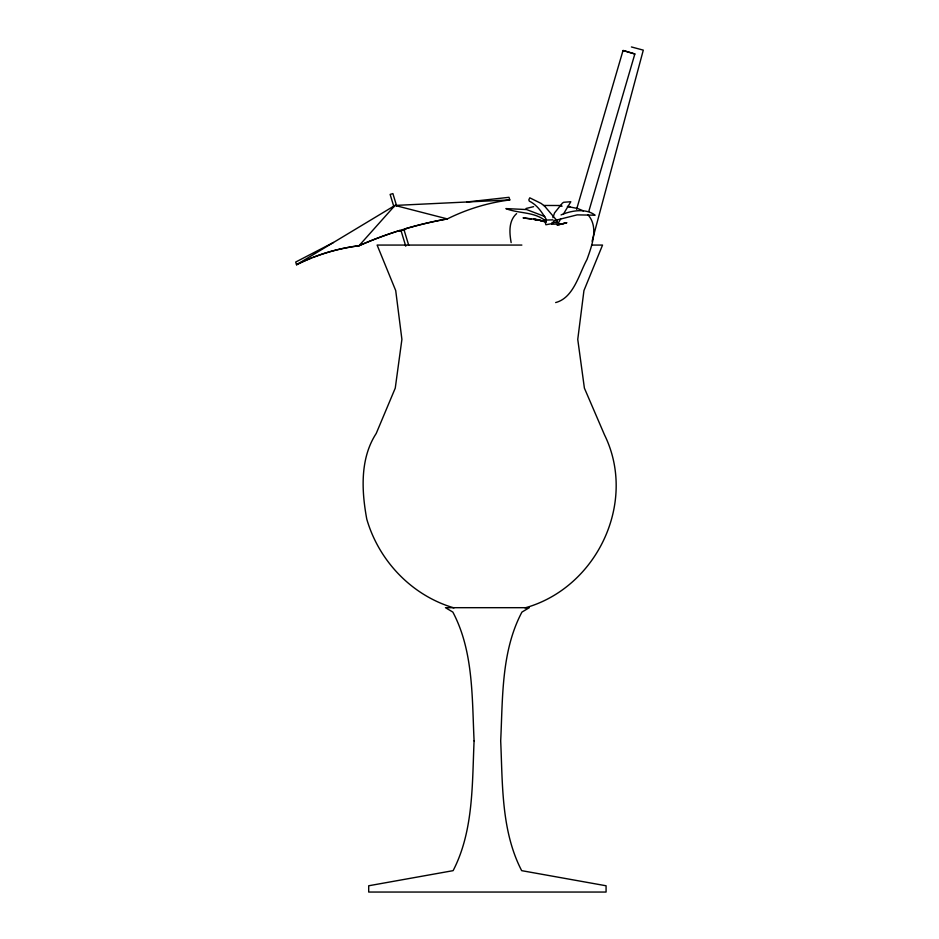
<?xml version="1.0" encoding="UTF-8"?>
<svg xmlns="http://www.w3.org/2000/svg" width="939" height="939" viewBox="0 0 939 939"><rect width="100%" height="100%" fill="white"/><g stroke="black" fill="none" stroke-linecap="round" stroke-linejoin="round"><path stroke-width="1.41" d="M592.098 241.194L643.297 50.131L631.407 46.95M576.605 209.28L623.026 50.53L623.836 50.624L634.846 53.981L588.823 211.322M552.918 217.695L554.562 212.907L562.402 203.129L563.67 202.284L570.83 201.721L563.283 214.315M560.7 218.857L558.599 222.625L555.536 222.167M516.603 213.623C508.445 220.888 509.372 232.86 511.156 242.591M333.451 242.497L295.703 262.04L296.524 264.739A391.375 276.747 73.1 0 1 358.991 245.748L394.99 205.43L509.795 199.937L509.008 197.319L466.742 202.002M561.053 214.925C571.065 210.582 585.807 207.942 595.115 215.207L577.168 214.867L555.524 220.313M525.018 607.897C596.828 587.931 637.675 502.212 604.47 434.792L584.398 388.124L577.755 339.39L583.941 290.597L602.545 245.067L591.664 245.067M399.404 231.276L405.683 229.362M559.503 224.55L566.675 222.778L557.25 225.008L566.675 222.778M526.028 208.481L533.575 206.662M552.918 219.855L544.35 220.125L546.205 221.475C534.948 211.416 518.903 213.857 505.875 208.587L526.568 209.55L544.831 216.569M555.653 302.569C573.764 297.816 579.011 273.965 586.992 259.504C591.816 245.842 599.105 226.98 587.814 214.62M562.32 223.822L551.803 224.233M634.846 53.981L623.026 50.53M552.073 222.379L556.944 222.508L557.085 220.125L556.052 219.738L553.834 220.829L553.658 222.707L551.087 223.787L545.876 224.761L544.679 220.043M543.716 205.465L561.229 205.512M521.861 245.067L377.114 245.067L395.718 290.597L401.904 339.39L395.26 388.124L376.222 433.466C359.883 458.502 361.538 490.897 366.785 519.173C378.922 561.029 411.904 595.596 453.936 607.897M559.503 205.981L562.132 206.157M567.391 206.486L577.567 208.481L583.354 210.864M567.79 206.498L570.02 206.662M531.474 219.151L523.058 217.871L536.92 219.491L544.104 221.287L533.575 219.092L542.366 220.865M534.174 219.62L536.873 220.102M540.911 220.806L546.357 222.179M556.85 220.536L544.702 206.24L541.169 203.458L529.784 197.824L528.833 199.843L529.326 201.157C537.12 204.855 541.956 212.284 546.31 219.468M404.028 229.867L408.711 245.279M396.645 205.934L392.889 193.587L390.131 194.42L393.887 206.768M401.07 230.771L405.754 246.182M312.769 257.474A380.588 269.117 73.1 0 1 358.991 245.748A380.588 380.588 0 0 1 399.885 230.395M404.803 228.905A380.588 380.588 0 0 1 447.328 218.916A391.375 276.747 73.1 0 1 509.795 199.937M311.502 257.979A380.588 269.117 73.1 0 0 296.524 264.728L394.99 205.43L447.328 218.916A391.375 391.375 0 0 0 358.991 245.748M474.089 740.894C472.117 784.347 473.632 831.05 453.114 870.653L368.698 885.77L368.698 892.05L606.078 892.05L606.078 885.77L521.661 870.653C501.144 831.05 502.658 784.347 500.687 740.894C502.799 697.759 501.168 651.243 521.931 612.087L529.303 607.686L445.473 607.686L452.844 612.087C473.608 651.243 471.977 697.759 474.089 740.894"/></g></svg>
